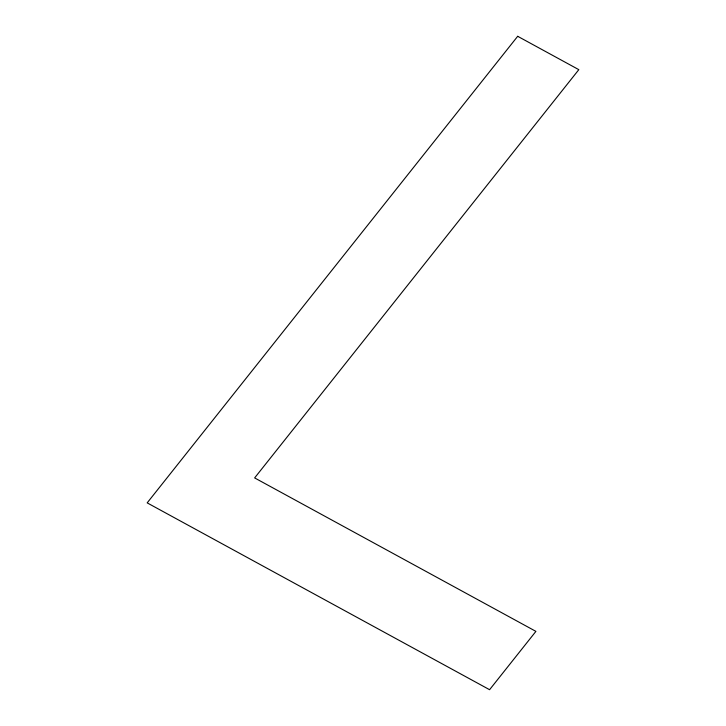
<?xml version="1.0" encoding="UTF-8"?>
<svg xmlns="http://www.w3.org/2000/svg" width="726" height="726" viewBox="0 0 726 726"><rect width="100%" height="100%" fill="white"/><g stroke="black" fill="none" stroke-linecap="round" stroke-linejoin="round"><path stroke-width="1.09" d="M517.683 36.3L147.178 502.873L489.587 689.7L535.906 631.375L254.635 477.917L578.822 69.66L517.683 36.3"/></g></svg>
